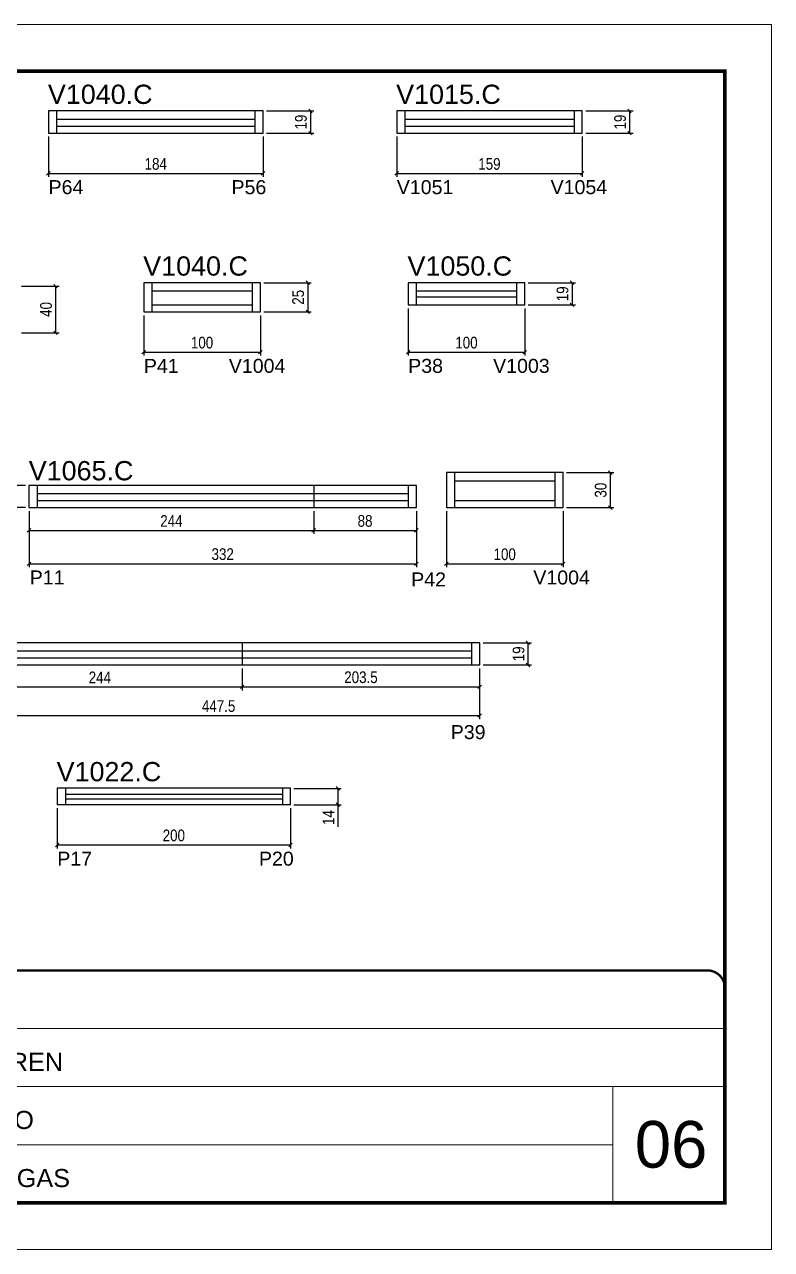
# Model space of a CAD drawing. Extents: x 1959 to 8212, y 239 to 4735.
# Drawn here: x 4402 to 5042, y 2537 to 3587 of the extents above; entities that cross this region are included whole.
import ezdxf

# ---------------------------------------------------------------- set-up
doc = ezdxf.new("R2010")
doc.units = 0
doc.linetypes.add('CONTINUO', pattern=[0])
doc.linetypes.add('DASHED', pattern=[0.75, 0.5, -0.25])
for name, color, linetype in [('5', 5, 'Continuous'), ('COTA', 241, 'Continuous'), ('NOMENCLATURA', 7, 'Continuous'), ('Painéis', 200, 'Continuous'), ('SARR_2.2x7', 40, 'Continuous'), ('SARR_EDITAR', 141, 'Continuous')]:
    doc.layers.add(name, color=color, linetype=linetype)
for name, color, linetype, lineweight in [('CARIMBO', 255, 'Continuous', 9), ('Folhas', 255, 'Continuous', 9), ('SARRAFO DE PRESSAO', 251, 'DASHED', 9)]:
    doc.layers.add(name, color=color, linetype=linetype, lineweight=lineweight)
doc.styles.add('ARIAL', font='arial.ttf')
doc.styles.add('COTA TECNICA', font='techl___.ttf', dxfattribs={"height": 10})
doc.styles.add('COTA TECNICA-50', font='techl___.ttf', dxfattribs={"height": 10})
doc.styles.get("Standard").update_dxf_attribs({"font": 'arial.ttf'})
doc.dimstyles.new('COTA PAINEL-50', dxfattribs={"dimtxt": 10, "dimasz": 3, "dimexe": 3, "dimexo": 3, "dimgap": 3, "dimtad": 1, "dimdec": 1, "dimzin": 12, "dimdsep": 46, "dimtxsty": 'COTA TECNICA-50', "dimblk1": 'OBLIQUE', "dimblk2": 'OBLIQUE', "dimsah": 1, "dimcen": 0.9, "dimclrd": 4, "dimclre": 4, "dimclrt": 240, "dimadec": 1, "dimazin": 3, "dimtfac": 1, "dimtdec": 1, "dimtmove": 0, "dimatfit": 3, "dimfxl": 1, "dimtolj": 1, "dimtzin": 12, "dimarcsym": 0})
doc.dimstyles.new('PAINEL', dxfattribs={"dimtxt": 10, "dimasz": 3, "dimexe": 3, "dimexo": 3, "dimgap": 3, "dimtad": 1, "dimdec": 1, "dimzin": 12, "dimdsep": 46, "dimtxsty": 'COTA TECNICA', "dimblk1": 'OBLIQUE', "dimblk2": 'OBLIQUE', "dimsah": 1, "dimcen": 0.9, "dimclrd": 4, "dimclre": 4, "dimclrt": 240, "dimadec": 1, "dimazin": 3, "dimtfac": 1, "dimtdec": 1, "dimtmove": 0, "dimatfit": 3, "dimfxl": 1, "dimtolj": 1, "dimtzin": 12, "dimarcsym": 0})

# ---------------------------------------------------------------- blocks, each defined once
blk = doc.blocks.new('9999999999')
at = {"color": 30, "linetype": 'CONTINUO'}
for p, q in [((98564.6, 34379.6), (99584, 34379.6)), ((98564.6, 34329.8), (99488, 34329.8)), ((99584, 34329.8), (99488, 34329.8)), ((99488, 34329.8), (99488, 34230.2)), ((98564.6, 34280), (99488, 34280))]:
    blk.add_line(p, q, dxfattribs=at)
at = {"color": 30, "linetype": 'CONTINUO', "const_width": 2}
blk.add_lwpolyline([(99584, 34230.2), (99584, 34414.4, 0.414214), (99569, 34429.4), (98229, 34429.4, 0.414214), (98214, 34414.4), (98214, 34245.2, 0.414214), (98229, 34230.2), (99584, 34230.2)], format="xyb", dxfattribs=at)
at = {"layer": 'Folhas'}
blk.add_lwpolyline([(98139, 34190.2), (99624, 34190.2), (99624, 35240.2), (98139, 35240.2)], close=True, dxfattribs=at)
at = {"layer": 'Folhas', "color": 30, "const_width": 3}
blk.add_lwpolyline([(98214, 34230.2), (99584, 34230.2), (99584, 35200.2), (98214, 35200.2)], close=True, dxfattribs=at)
at = {"color": 7, "linetype": 'Continuous', "ltscale": 5, "style": 'ARIAL'}
for s, p in [('LEAF LOEFGREN', (98837.7, 34343.3)), ('2° PAVIMENTO', (98837.7, 34293.5)), ('FUNDO DE VIGAS', (98837.7, 34243.7))]:
    blk.add_text(s, height=15.483, dxfattribs=at).set_placement(p)
blk = doc.blocks.new('_Oblique')
at = {"color": 0, "linetype": 'ByBlock', "lineweight": -2}
blk.add_line((-0.5, -0.5), (0.5, 0.5), dxfattribs=at)
blk = doc.blocks.new('*D19')
at = {"layer": 'COTA', "color": 4, "lineweight": -2, "transparency": 16777216}
for p, q in [((4399.5, 3362.4), (4431.6, 3362.4)), ((4428.6, 3362.4), (4428.6, 3322.4)), ((4399.5, 3322.4), (4431.6, 3322.4))]:
    blk.add_line(p, q, dxfattribs=at)
at = {"layer": 'Defpoints', "color": 0, "transparency": 16777216}
for p in [(4396.5, 3362.4), (4396.5, 3322.4), (4428.6, 3322.4)]:
    blk.add_point(p, dxfattribs=at)
at = {"layer": 'COTA', "color": 4, "lineweight": -2, "transparency": 16777216, "xscale": 3, "yscale": 3, "zscale": 3}
for p, rotation in [((4428.6, 3362.4), 90), ((4428.6, 3322.4), 270)]:
    blk.add_blockref('_Oblique', p, dxfattribs=dict(at, rotation=rotation))
at = {"layer": 'COTA', "color": 240, "transparency": 16777216, "insert": (4420.5, 3342.4), "char_height": 10, "attachment_point": 5, "rotation": 90, "style": 'COTA TECNICA'}
blk.add_mtext('\\A1;40', dxfattribs=at)
blk = doc.blocks.new('*D131')
at = {"layer": 'COTA', "color": 4, "linetype": 'ByBlock', "lineweight": -2, "transparency": 16777216}
for p, q in [((4422.5, 3490.5), (4422.5, 3456)), ((4606.5, 3490.5), (4606.5, 3456)), ((4422.5, 3459), (4606.5, 3459))]:
    blk.add_line(p, q, dxfattribs=at)
at = {"layer": 'Defpoints', "color": 0, "linetype": 'ByBlock', "transparency": 16777216}
for p in [(4422.5, 3493.5), (4606.5, 3493.5), (4606.5, 3459)]:
    blk.add_point(p, dxfattribs=at)
at = {"layer": 'COTA', "color": 4, "linetype": 'ByBlock', "lineweight": -2, "transparency": 16777216, "xscale": 3, "yscale": 3, "zscale": 3, "rotation": 180}
blk.add_blockref('_Oblique', (4422.5, 3459), dxfattribs=at)
at = {"layer": 'COTA', "color": 4, "linetype": 'ByBlock', "lineweight": -2, "transparency": 16777216, "xscale": 3, "yscale": 3, "zscale": 3}
blk.add_blockref('_Oblique', (4606.5, 3459), dxfattribs=at)
at = {"layer": 'COTA', "color": 240, "linetype": 'ByBlock', "transparency": 16777216, "insert": (4514.5, 3467.1), "char_height": 10, "attachment_point": 5, "style": 'COTA TECNICA-50'}
blk.add_mtext('\\A1;184', dxfattribs=at)
blk = doc.blocks.new('*D132')
at = {"layer": 'COTA', "color": 4, "lineweight": -2, "transparency": 16777216}
for p, q in [((4609.5, 3512.5), (4650.1, 3512.5)), ((4647.1, 3512.5), (4647.1, 3493.5)), ((4609.5, 3493.5), (4650.1, 3493.5))]:
    blk.add_line(p, q, dxfattribs=at)
at = {"layer": 'Defpoints', "color": 0, "transparency": 16777216}
for p in [(4606.5, 3512.5), (4606.5, 3493.5), (4647.1, 3493.5)]:
    blk.add_point(p, dxfattribs=at)
at = {"layer": 'COTA', "color": 4, "lineweight": -2, "transparency": 16777216, "xscale": 3, "yscale": 3, "zscale": 3}
for p, rotation in [((4647.1, 3512.5), 90), ((4647.1, 3493.5), 270)]:
    blk.add_blockref('_Oblique', p, dxfattribs=dict(at, rotation=rotation))
at = {"layer": 'COTA', "color": 240, "transparency": 16777216, "insert": (4639, 3503), "char_height": 10, "attachment_point": 5, "rotation": 90, "style": 'COTA TECNICA'}
blk.add_mtext('\\A1;19', dxfattribs=at)
blk = doc.blocks.new('*D171')
at = {"layer": 'COTA', "color": 4, "linetype": 'ByBlock', "lineweight": -2, "transparency": 16777216}
for p, q in [((4504.2, 3337.3), (4504.2, 3302.8)), ((4604.2, 3337.3), (4604.2, 3302.8)), ((4504.2, 3305.8), (4604.2, 3305.8))]:
    blk.add_line(p, q, dxfattribs=at)
at = {"layer": 'Defpoints', "color": 0, "linetype": 'ByBlock', "transparency": 16777216}
for p in [(4504.2, 3340.3), (4604.2, 3340.3), (4604.2, 3305.8)]:
    blk.add_point(p, dxfattribs=at)
at = {"layer": 'COTA', "color": 4, "linetype": 'ByBlock', "lineweight": -2, "transparency": 16777216, "xscale": 3, "yscale": 3, "zscale": 3, "rotation": 180}
blk.add_blockref('_Oblique', (4504.2, 3305.8), dxfattribs=at)
at = {"layer": 'COTA', "color": 4, "linetype": 'ByBlock', "lineweight": -2, "transparency": 16777216, "xscale": 3, "yscale": 3, "zscale": 3}
blk.add_blockref('_Oblique', (4604.2, 3305.8), dxfattribs=at)
at = {"layer": 'COTA', "color": 240, "linetype": 'ByBlock', "transparency": 16777216, "insert": (4554.2, 3313.9), "char_height": 10, "attachment_point": 5, "style": 'COTA TECNICA-50'}
blk.add_mtext('\\A1;100', dxfattribs=at)
blk = doc.blocks.new('*D172')
at = {"layer": 'COTA', "color": 4, "lineweight": -2, "transparency": 16777216}
for p, q in [((4607.2, 3365.3), (4647.8, 3365.3)), ((4644.8, 3365.3), (4644.8, 3340.3)), ((4607.2, 3340.3), (4647.8, 3340.3))]:
    blk.add_line(p, q, dxfattribs=at)
at = {"layer": 'Defpoints', "color": 0, "transparency": 16777216}
for p in [(4604.2, 3365.3), (4604.2, 3340.3), (4644.8, 3340.3)]:
    blk.add_point(p, dxfattribs=at)
at = {"layer": 'COTA', "color": 4, "lineweight": -2, "transparency": 16777216, "xscale": 3, "yscale": 3, "zscale": 3}
for p, rotation in [((4644.8, 3365.3), 90), ((4644.8, 3340.3), 270)]:
    blk.add_blockref('_Oblique', p, dxfattribs=dict(at, rotation=rotation))
at = {"layer": 'COTA', "color": 240, "transparency": 16777216, "insert": (4636.6, 3352.8), "char_height": 10, "attachment_point": 5, "rotation": 90, "style": 'COTA TECNICA'}
blk.add_mtext('\\A1;25', dxfattribs=at)
blk = doc.blocks.new('*D173')
at = {"layer": 'COTA', "color": 4, "linetype": 'ByBlock', "lineweight": -2, "transparency": 16777216}
for p, q in [((4405.9, 3169.5), (4405.9, 3121.4)), ((4737.9, 3169.5), (4737.9, 3121.4)), ((4405.9, 3124.4), (4737.9, 3124.4))]:
    blk.add_line(p, q, dxfattribs=at)
at = {"layer": 'Defpoints', "color": 0, "linetype": 'ByBlock', "transparency": 16777216}
for p in [(4405.9, 3172.5), (4737.9, 3172.5), (4737.9, 3124.4)]:
    blk.add_point(p, dxfattribs=at)
at = {"layer": 'COTA', "color": 4, "linetype": 'ByBlock', "lineweight": -2, "transparency": 16777216, "xscale": 3, "yscale": 3, "zscale": 3, "rotation": 180}
blk.add_blockref('_Oblique', (4405.9, 3124.4), dxfattribs=at)
at = {"layer": 'COTA', "color": 4, "linetype": 'ByBlock', "lineweight": -2, "transparency": 16777216, "xscale": 3, "yscale": 3, "zscale": 3}
blk.add_blockref('_Oblique', (4737.9, 3124.4), dxfattribs=at)
at = {"layer": 'COTA', "color": 240, "linetype": 'ByBlock', "transparency": 16777216, "insert": (4571.9, 3132.6), "char_height": 10, "attachment_point": 5, "style": 'COTA TECNICA-50'}
blk.add_mtext('\\A1;332', dxfattribs=at)
blk = doc.blocks.new('*D174')
at = {"layer": 'COTA', "color": 4, "lineweight": -2, "transparency": 16777216}
for p, q in [((4405.9, 3169.5), (4405.9, 3150)), ((4649.9, 3169.5), (4649.9, 3150)), ((4405.9, 3153), (4649.9, 3153))]:
    blk.add_line(p, q, dxfattribs=at)
at = {"layer": 'Defpoints', "color": 0, "transparency": 16777216}
for p in [(4405.9, 3172.5), (4649.9, 3172.5), (4649.9, 3153)]:
    blk.add_point(p, dxfattribs=at)
at = {"layer": 'COTA', "color": 4, "lineweight": -2, "transparency": 16777216, "xscale": 3, "yscale": 3, "zscale": 3, "rotation": 180}
blk.add_blockref('_Oblique', (4405.9, 3153), dxfattribs=at)
at = {"layer": 'COTA', "color": 4, "lineweight": -2, "transparency": 16777216, "xscale": 3, "yscale": 3, "zscale": 3}
blk.add_blockref('_Oblique', (4649.9, 3153), dxfattribs=at)
at = {"layer": 'COTA', "color": 240, "transparency": 16777216, "insert": (4527.9, 3161.1), "char_height": 10, "attachment_point": 5, "style": 'COTA TECNICA'}
blk.add_mtext('\\A1;244', dxfattribs=at)
blk = doc.blocks.new('*D175')
at = {"layer": 'COTA', "color": 4, "lineweight": -2, "transparency": 16777216}
for p, q in [((4649.9, 3169.5), (4649.9, 3150)), ((4737.9, 3169.5), (4737.9, 3150)), ((4649.9, 3153), (4737.9, 3153))]:
    blk.add_line(p, q, dxfattribs=at)
at = {"layer": 'Defpoints', "color": 0, "transparency": 16777216}
for p in [(4649.9, 3172.5), (4737.9, 3172.5), (4737.9, 3153)]:
    blk.add_point(p, dxfattribs=at)
at = {"layer": 'COTA', "color": 4, "lineweight": -2, "transparency": 16777216, "xscale": 3, "yscale": 3, "zscale": 3, "rotation": 180}
blk.add_blockref('_Oblique', (4649.9, 3153), dxfattribs=at)
at = {"layer": 'COTA', "color": 4, "lineweight": -2, "transparency": 16777216, "xscale": 3, "yscale": 3, "zscale": 3}
blk.add_blockref('_Oblique', (4737.9, 3153), dxfattribs=at)
at = {"layer": 'COTA', "color": 240, "transparency": 16777216, "insert": (4693.9, 3161.1), "char_height": 10, "attachment_point": 5, "style": 'COTA TECNICA'}
blk.add_mtext('\\A1;88', dxfattribs=at)
blk = doc.blocks.new('*D176')
at = {"layer": 'COTA', "color": 4, "linetype": 'ByBlock', "lineweight": -2, "transparency": 16777216}
for p, q in [((4763.6, 3169.5), (4763.6, 3121.4)), ((4863.6, 3169.5), (4863.6, 3121.4)), ((4763.6, 3124.4), (4863.6, 3124.4))]:
    blk.add_line(p, q, dxfattribs=at)
at = {"layer": 'Defpoints', "color": 0, "linetype": 'ByBlock', "transparency": 16777216}
for p in [(4763.6, 3172.5), (4863.6, 3172.5), (4863.6, 3124.4)]:
    blk.add_point(p, dxfattribs=at)
at = {"layer": 'COTA', "color": 4, "linetype": 'ByBlock', "lineweight": -2, "transparency": 16777216, "xscale": 3, "yscale": 3, "zscale": 3, "rotation": 180}
blk.add_blockref('_Oblique', (4763.6, 3124.4), dxfattribs=at)
at = {"layer": 'COTA', "color": 4, "linetype": 'ByBlock', "lineweight": -2, "transparency": 16777216, "xscale": 3, "yscale": 3, "zscale": 3}
blk.add_blockref('_Oblique', (4863.6, 3124.4), dxfattribs=at)
at = {"layer": 'COTA', "color": 240, "linetype": 'ByBlock', "transparency": 16777216, "insert": (4813.6, 3132.5), "char_height": 10, "attachment_point": 5, "style": 'COTA TECNICA-50'}
blk.add_mtext('\\A1;100', dxfattribs=at)
blk = doc.blocks.new('*D177')
at = {"layer": 'COTA', "color": 4, "lineweight": -2, "transparency": 16777216}
for p, q in [((4866.6, 3202.5), (4907.1, 3202.5)), ((4904.1, 3202.5), (4904.1, 3172.5)), ((4866.6, 3172.5), (4907.1, 3172.5))]:
    blk.add_line(p, q, dxfattribs=at)
at = {"layer": 'Defpoints', "color": 0, "transparency": 16777216}
for p in [(4863.6, 3202.5), (4863.6, 3172.5), (4904.1, 3172.5)]:
    blk.add_point(p, dxfattribs=at)
at = {"layer": 'COTA', "color": 4, "lineweight": -2, "transparency": 16777216, "xscale": 3, "yscale": 3, "zscale": 3}
for p, rotation in [((4904.1, 3202.5), 90), ((4904.1, 3172.5), 270)]:
    blk.add_blockref('_Oblique', p, dxfattribs=dict(at, rotation=rotation))
at = {"layer": 'COTA', "color": 240, "transparency": 16777216, "insert": (4895.9, 3187.5), "char_height": 10, "attachment_point": 5, "rotation": 90, "style": 'COTA TECNICA'}
blk.add_mtext('\\A1;30', dxfattribs=at)
blk = doc.blocks.new('*D218')
at = {"layer": 'COTA', "color": 4, "lineweight": -2, "transparency": 16777216}
for p, q in [((4402.9, 3191.5), (4390.8, 3191.5)), ((4393.8, 3172.5), (4393.8, 3191.5)), ((4402.9, 3172.5), (4390.8, 3172.5))]:
    blk.add_line(p, q, dxfattribs=at)
at = {"layer": 'Defpoints', "color": 0, "transparency": 16777216}
for p in [(4393.8, 3191.5), (4405.9, 3191.5), (4405.9, 3172.5)]:
    blk.add_point(p, dxfattribs=at)
at = {"layer": 'COTA', "color": 4, "lineweight": -2, "transparency": 16777216, "xscale": 3, "yscale": 3, "zscale": 3}
for p, rotation in [((4393.8, 3191.5), 90), ((4393.8, 3172.5), 270)]:
    blk.add_blockref('_Oblique', p, dxfattribs=dict(at, rotation=rotation))
at = {"layer": 'COTA', "color": 240, "transparency": 16777216, "insert": (4385.7, 3182), "char_height": 10, "attachment_point": 5, "rotation": 90, "style": 'COTA TECNICA'}
blk.add_mtext('\\A1;19', dxfattribs=at)
blk = doc.blocks.new('*D219')
at = {"layer": 'COTA', "color": 4, "linetype": 'ByBlock', "lineweight": -2, "transparency": 16777216}
for p, q in [((4344.6, 3034.7), (4344.6, 2991.3)), ((4792.1, 3034.7), (4792.1, 2991.3)), ((4344.6, 2994.3), (4792.1, 2994.3))]:
    blk.add_line(p, q, dxfattribs=at)
at = {"layer": 'Defpoints', "color": 0, "linetype": 'ByBlock', "transparency": 16777216}
for p in [(4344.6, 3037.7), (4792.1, 3037.7), (4792.1, 2994.3)]:
    blk.add_point(p, dxfattribs=at)
at = {"layer": 'COTA', "color": 4, "linetype": 'ByBlock', "lineweight": -2, "transparency": 16777216, "xscale": 3, "yscale": 3, "zscale": 3, "rotation": 180}
blk.add_blockref('_Oblique', (4344.6, 2994.3), dxfattribs=at)
at = {"layer": 'COTA', "color": 4, "linetype": 'ByBlock', "lineweight": -2, "transparency": 16777216, "xscale": 3, "yscale": 3, "zscale": 3}
blk.add_blockref('_Oblique', (4792.1, 2994.3), dxfattribs=at)
at = {"layer": 'COTA', "color": 240, "linetype": 'ByBlock', "transparency": 16777216, "insert": (4568.4, 3002.4), "char_height": 10, "attachment_point": 5, "style": 'COTA TECNICA-50'}
blk.add_mtext('\\A1;447.5', dxfattribs=at)
blk = doc.blocks.new('*D220')
at = {"layer": 'COTA', "color": 4, "lineweight": -2, "transparency": 16777216}
for p, q in [((4344.6, 3034.7), (4344.6, 3015.9)), ((4588.6, 3034.7), (4588.6, 3015.9)), ((4344.6, 3018.9), (4588.6, 3018.9))]:
    blk.add_line(p, q, dxfattribs=at)
at = {"layer": 'Defpoints', "color": 0, "transparency": 16777216}
for p in [(4344.6, 3037.7), (4588.6, 3037.7), (4588.6, 3018.9)]:
    blk.add_point(p, dxfattribs=at)
at = {"layer": 'COTA', "color": 4, "lineweight": -2, "transparency": 16777216, "xscale": 3, "yscale": 3, "zscale": 3, "rotation": 180}
blk.add_blockref('_Oblique', (4344.6, 3018.9), dxfattribs=at)
at = {"layer": 'COTA', "color": 4, "lineweight": -2, "transparency": 16777216, "xscale": 3, "yscale": 3, "zscale": 3}
blk.add_blockref('_Oblique', (4588.6, 3018.9), dxfattribs=at)
at = {"layer": 'COTA', "color": 240, "transparency": 16777216, "insert": (4466.6, 3027), "char_height": 10, "attachment_point": 5, "style": 'COTA TECNICA'}
blk.add_mtext('\\A1;244', dxfattribs=at)
blk = doc.blocks.new('*D221')
at = {"layer": 'COTA', "color": 4, "lineweight": -2, "transparency": 16777216}
for p, q in [((4588.6, 3034.7), (4588.6, 3015.9)), ((4792.1, 3034.7), (4792.1, 3015.9)), ((4588.6, 3018.9), (4792.1, 3018.9))]:
    blk.add_line(p, q, dxfattribs=at)
at = {"layer": 'Defpoints', "color": 0, "transparency": 16777216}
for p in [(4588.6, 3037.7), (4792.1, 3037.7), (4792.1, 3018.9)]:
    blk.add_point(p, dxfattribs=at)
at = {"layer": 'COTA', "color": 4, "lineweight": -2, "transparency": 16777216, "xscale": 3, "yscale": 3, "zscale": 3, "rotation": 180}
blk.add_blockref('_Oblique', (4588.6, 3018.9), dxfattribs=at)
at = {"layer": 'COTA', "color": 4, "lineweight": -2, "transparency": 16777216, "xscale": 3, "yscale": 3, "zscale": 3}
blk.add_blockref('_Oblique', (4792.1, 3018.9), dxfattribs=at)
at = {"layer": 'COTA', "color": 240, "transparency": 16777216, "insert": (4690.4, 3027.1), "char_height": 10, "attachment_point": 5, "style": 'COTA TECNICA'}
blk.add_mtext('\\A1;203.5', dxfattribs=at)
blk = doc.blocks.new('*D222')
at = {"layer": 'COTA', "color": 4, "lineweight": -2, "transparency": 16777216}
for p, q in [((4795.1, 3056.7), (4836.6, 3056.7)), ((4833.6, 3037.7), (4833.6, 3056.7)), ((4795.1, 3037.7), (4836.6, 3037.7))]:
    blk.add_line(p, q, dxfattribs=at)
at = {"layer": 'Defpoints', "color": 0, "transparency": 16777216}
for p in [(4792.1, 3056.7), (4833.6, 3056.7), (4792.1, 3037.7)]:
    blk.add_point(p, dxfattribs=at)
at = {"layer": 'COTA', "color": 4, "lineweight": -2, "transparency": 16777216, "xscale": 3, "yscale": 3, "zscale": 3}
for p, rotation in [((4833.6, 3056.7), 90), ((4833.6, 3037.7), 270)]:
    blk.add_blockref('_Oblique', p, dxfattribs=dict(at, rotation=rotation))
at = {"layer": 'COTA', "color": 240, "transparency": 16777216, "insert": (4825.5, 3047.2), "char_height": 10, "attachment_point": 5, "rotation": 90, "style": 'COTA TECNICA'}
blk.add_mtext('\\A1;19', dxfattribs=at)
blk = doc.blocks.new('*D255')
at = {"layer": 'COTA', "color": 4, "linetype": 'ByBlock', "lineweight": -2, "transparency": 16777216}
for p, q in [((4721, 3490.5), (4721, 3456)), ((4880, 3490.5), (4880, 3456)), ((4721, 3459), (4880, 3459))]:
    blk.add_line(p, q, dxfattribs=at)
at = {"layer": 'Defpoints', "color": 0, "linetype": 'ByBlock', "transparency": 16777216}
for p in [(4721, 3493.5), (4880, 3493.5), (4880, 3459)]:
    blk.add_point(p, dxfattribs=at)
at = {"layer": 'COTA', "color": 4, "linetype": 'ByBlock', "lineweight": -2, "transparency": 16777216, "xscale": 3, "yscale": 3, "zscale": 3, "rotation": 180}
blk.add_blockref('_Oblique', (4721, 3459), dxfattribs=at)
at = {"layer": 'COTA', "color": 4, "linetype": 'ByBlock', "lineweight": -2, "transparency": 16777216, "xscale": 3, "yscale": 3, "zscale": 3}
blk.add_blockref('_Oblique', (4880, 3459), dxfattribs=at)
at = {"layer": 'COTA', "color": 240, "linetype": 'ByBlock', "transparency": 16777216, "insert": (4800.5, 3467.1), "char_height": 10, "attachment_point": 5, "style": 'COTA TECNICA-50'}
blk.add_mtext('\\A1;159', dxfattribs=at)
blk = doc.blocks.new('*D256')
at = {"layer": 'COTA', "color": 4, "lineweight": -2, "transparency": 16777216}
for p, q in [((4883, 3512.5), (4923.6, 3512.5)), ((4920.6, 3512.5), (4920.6, 3493.5)), ((4883, 3493.5), (4923.6, 3493.5))]:
    blk.add_line(p, q, dxfattribs=at)
at = {"layer": 'Defpoints', "color": 0, "transparency": 16777216}
for p in [(4880, 3512.5), (4880, 3493.5), (4920.6, 3493.5)]:
    blk.add_point(p, dxfattribs=at)
at = {"layer": 'COTA', "color": 4, "lineweight": -2, "transparency": 16777216, "xscale": 3, "yscale": 3, "zscale": 3}
for p, rotation in [((4920.6, 3512.5), 90), ((4920.6, 3493.5), 270)]:
    blk.add_blockref('_Oblique', p, dxfattribs=dict(at, rotation=rotation))
at = {"layer": 'COTA', "color": 240, "transparency": 16777216, "insert": (4912.5, 3503), "char_height": 10, "attachment_point": 5, "rotation": 90, "style": 'COTA TECNICA'}
blk.add_mtext('\\A1;19', dxfattribs=at)
blk = doc.blocks.new('*D263')
at = {"layer": 'COTA', "color": 4, "linetype": 'ByBlock', "lineweight": -2, "transparency": 16777216}
for p, q in [((4430, 2914.9), (4430, 2880.4)), ((4630, 2914.9), (4630, 2880.4)), ((4430, 2883.4), (4630, 2883.4))]:
    blk.add_line(p, q, dxfattribs=at)
at = {"layer": 'Defpoints', "color": 0, "linetype": 'ByBlock', "transparency": 16777216}
for p in [(4430, 2917.9), (4630, 2917.9), (4630, 2883.4)]:
    blk.add_point(p, dxfattribs=at)
at = {"layer": 'COTA', "color": 4, "linetype": 'ByBlock', "lineweight": -2, "transparency": 16777216, "xscale": 3, "yscale": 3, "zscale": 3, "rotation": 180}
blk.add_blockref('_Oblique', (4430, 2883.4), dxfattribs=at)
at = {"layer": 'COTA', "color": 4, "linetype": 'ByBlock', "lineweight": -2, "transparency": 16777216, "xscale": 3, "yscale": 3, "zscale": 3}
blk.add_blockref('_Oblique', (4630, 2883.4), dxfattribs=at)
at = {"layer": 'COTA', "color": 240, "linetype": 'ByBlock', "transparency": 16777216, "insert": (4530, 2891.5), "char_height": 10, "attachment_point": 5, "style": 'COTA TECNICA-50'}
blk.add_mtext('\\A1;200', dxfattribs=at)
blk = doc.blocks.new('*D264')
at = {"layer": 'COTA', "color": 4, "lineweight": -2, "transparency": 16777216}
for p, q in [((4633, 2931.9), (4673.5, 2931.9)), ((4670.5, 2931.9), (4670.5, 2917.9)), ((4633, 2917.9), (4673.5, 2917.9)), ((4670.5, 2917.9), (4670.5, 2898.8))]:
    blk.add_line(p, q, dxfattribs=at)
at = {"layer": 'Defpoints', "color": 0, "transparency": 16777216}
for p in [(4630, 2931.9), (4630, 2917.9), (4670.5, 2917.9)]:
    blk.add_point(p, dxfattribs=at)
at = {"layer": 'COTA', "color": 4, "lineweight": -2, "transparency": 16777216, "xscale": 3, "yscale": 3, "zscale": 3}
for p, rotation in [((4670.5, 2931.9), 90), ((4670.5, 2917.9), 270)]:
    blk.add_blockref('_Oblique', p, dxfattribs=dict(at, rotation=rotation))
at = {"layer": 'COTA', "color": 240, "transparency": 16777216, "insert": (4662.5, 2906.9), "char_height": 10, "attachment_point": 5, "rotation": 90, "style": 'COTA TECNICA'}
blk.add_mtext('\\A1;14', dxfattribs=at)
blk = doc.blocks.new('*D306')
at = {"layer": 'COTA', "color": 4, "linetype": 'ByBlock', "lineweight": -2, "transparency": 16777216}
for p, q in [((4730.8, 3343.3), (4730.8, 3302.8)), ((4830.8, 3343.3), (4830.8, 3302.8)), ((4730.8, 3305.8), (4830.8, 3305.8))]:
    blk.add_line(p, q, dxfattribs=at)
at = {"layer": 'Defpoints', "color": 0, "linetype": 'ByBlock', "transparency": 16777216}
for p in [(4730.8, 3346.3), (4830.8, 3346.3), (4830.8, 3305.8)]:
    blk.add_point(p, dxfattribs=at)
at = {"layer": 'COTA', "color": 4, "linetype": 'ByBlock', "lineweight": -2, "transparency": 16777216, "xscale": 3, "yscale": 3, "zscale": 3, "rotation": 180}
blk.add_blockref('_Oblique', (4730.8, 3305.8), dxfattribs=at)
at = {"layer": 'COTA', "color": 4, "linetype": 'ByBlock', "lineweight": -2, "transparency": 16777216, "xscale": 3, "yscale": 3, "zscale": 3}
blk.add_blockref('_Oblique', (4830.8, 3305.8), dxfattribs=at)
at = {"layer": 'COTA', "color": 240, "linetype": 'ByBlock', "transparency": 16777216, "insert": (4780.8, 3313.9), "char_height": 10, "attachment_point": 5, "style": 'COTA TECNICA-50'}
blk.add_mtext('\\A1;100', dxfattribs=at)
blk = doc.blocks.new('*D307')
at = {"layer": 'COTA', "color": 4, "lineweight": -2, "transparency": 16777216}
for p, q in [((4833.8, 3365.3), (4874.3, 3365.3)), ((4871.3, 3365.3), (4871.3, 3346.3)), ((4833.8, 3346.3), (4874.3, 3346.3))]:
    blk.add_line(p, q, dxfattribs=at)
at = {"layer": 'Defpoints', "color": 0, "transparency": 16777216}
for p in [(4830.8, 3365.3), (4830.8, 3346.3), (4871.3, 3346.3)]:
    blk.add_point(p, dxfattribs=at)
at = {"layer": 'COTA', "color": 4, "lineweight": -2, "transparency": 16777216, "xscale": 3, "yscale": 3, "zscale": 3}
for p, rotation in [((4871.3, 3365.3), 90), ((4871.3, 3346.3), 270)]:
    blk.add_blockref('_Oblique', p, dxfattribs=dict(at, rotation=rotation))
at = {"layer": 'COTA', "color": 240, "transparency": 16777216, "insert": (4863.2, 3355.8), "char_height": 10, "attachment_point": 5, "rotation": 90, "style": 'COTA TECNICA'}
blk.add_mtext('\\A1;19', dxfattribs=at)

msp = doc.modelspace()

# ---------------------------------------------------------------- linework, layer by layer
at = {"layer": 'Painéis', "linetype": 'ByBlock'}
for p, q in [((4649.86, 3191.5), (4649.86, 3172.5)), ((4588.64, 3056.74), (4588.64, 3037.74))]:
    msp.add_line(p, q, dxfattribs=at)
for points in [[(4422.54, 3512.51), (4422.54, 3493.51), (4606.54, 3493.51), (4606.54, 3512.51)], [(4721.04, 3512.51), (4721.04, 3493.51), (4880.04, 3493.51), (4880.04, 3512.51)], [(4504.24, 3365.33), (4504.24, 3340.33), (4604.24, 3340.33), (4604.24, 3365.33)], [(4730.78, 3365.33), (4730.78, 3346.33), (4830.78, 3346.33), (4830.78, 3365.33)], [(4763.61, 3202.5), (4763.61, 3172.5), (4863.61, 3172.5), (4863.61, 3202.5)], [(4405.86, 3191.5), (4405.86, 3172.5), (4737.86, 3172.5), (4737.86, 3191.5)], [(4344.64, 3056.74), (4344.64, 3037.74), (4792.14, 3037.74), (4792.14, 3056.74)], [(4430.03, 2931.93), (4430.03, 2917.93), (4630.03, 2917.93), (4630.03, 2931.93)]]:
    msp.add_lwpolyline(points, close=True, dxfattribs=at)
at = {"layer": 'SARR_2.2x7', "linetype": 'Continuous'}
for p, q in [((4429.54, 3512.51), (4429.54, 3493.51)), ((4599.54, 3512.51), (4599.54, 3493.51)), ((4728.04, 3512.51), (4728.04, 3493.51)), ((4873.04, 3512.51), (4873.04, 3493.51)), ((4429.54, 3505.51), (4599.54, 3505.51)), ((4429.54, 3499.51), (4599.54, 3499.51)), ((4728.04, 3505.51), (4873.04, 3505.51)), ((4728.04, 3499.51), (4873.04, 3499.51)), ((4511.24, 3365.33), (4511.24, 3340.33)), ((4597.24, 3365.33), (4597.24, 3340.33)), ((4737.78, 3365.33), (4737.78, 3346.33)), ((4823.78, 3365.33), (4823.78, 3346.33)), ((4511.24, 3358.33), (4597.24, 3358.33)), ((4737.78, 3358.33), (4823.78, 3358.33)), ((4737.78, 3353.33), (4823.78, 3353.33)), ((4511.24, 3346.33), (4597.24, 3346.33)), ((4770.61, 3202.5), (4770.61, 3172.5)), ((4770.61, 3195.5), (4856.61, 3195.5)), ((4856.61, 3202.5), (4856.61, 3172.5)), ((4412.86, 3191.5), (4412.86, 3172.5)), ((4412.86, 3184.5), (4730.86, 3184.5)), ((4730.86, 3191.5), (4730.86, 3172.5)), ((4412.86, 3178.5), (4730.86, 3178.5)), ((4770.61, 3178.5), (4856.61, 3178.5)), ((4785.14, 3056.74), (4785.14, 3037.74)), ((4351.64, 3049.74), (4588.64, 3049.74)), ((4588.64, 3049.74), (4785.14, 3049.74)), ((4351.64, 3043.74), (4588.64, 3043.74)), ((4588.64, 3043.74), (4785.14, 3043.74)), ((4437.03, 2931.93), (4437.03, 2917.93)), ((4623.03, 2931.93), (4623.03, 2917.93))]:
    msp.add_line(p, q, dxfattribs=at)
at = {"layer": 'SARR_EDITAR', "linetype": 'Continuous'}
for p, q in [((4437.03, 2926.93), (4623.03, 2926.93)), ((4437.03, 2922.93), (4623.03, 2922.93))]:
    msp.add_line(p, q, dxfattribs=at)

# ---------------------------------------------------------------- block references
at = {"layer": 'SARRAFO DE PRESSAO', "color": 6, "linetype": 'ByBlock'}
msp.add_blockref('9999999999', (-94581.71, -31653.56), dxfattribs=at)

# ---------------------------------------------------------------- texts
at = {"layer": '5', "linetype": 'Continuous'}
for s, rotation, p in [('P64', 0.00004, (4422.62, 3441.22)), ('P56', 359.99996, (4579.44, 3441.22)), ('V1051', 0.00004, (4721.12, 3441.22)), ('V1054', 359.99996, (4852.95, 3441.22)), ('P41', 0.00004, (4504.33, 3288.04)), ('V1004', 359.99996, (4577.15, 3288.04)), ('P38', 0.00004, (4730.87, 3288.04)), ('V1003', 359.99996, (4803.69, 3288.04)), ('P11', 359.99996, (4406.51, 3106.66)), ('V1004', 359.99996, (4838.14, 3106.66)), ('P42', 0.00004, (4733.43, 3104.95)), ('P39', 359.99996, (4767.36, 2974.11)), ('P17', 0.00004, (4430.11, 2865.64)), ('P20', 359.99996, (4602.93, 2865.64))]:
    msp.add_text(s, height=12, rotation=rotation, dxfattribs=at).set_placement(p)
at = {"layer": 'CARIMBO', "style": 'ARIAL'}
msp.add_text('06', height=40, dxfattribs=at).set_placement((4925.13, 2606.79))
at = {"layer": 'NOMENCLATURA', "linetype": 'Continuous'}
for s, p in [('V1040.C', (4422.07, 3518.57)), ('V1015.C', (4720.57, 3518.57)), ('V1040.C', (4503.77, 3371.39)), ('V1050.C', (4730.31, 3371.39)), ('V1065.C', (4405.66, 3195.94)), ('V1022.C', (4429.56, 2937.99))]:
    msp.add_text(s, height=16.5, dxfattribs=at).set_placement(p)

# ---------------------------------------------------------------- dimensions: what is measured, and where the dimension line sits
at = {"layer": 'COTA'}
for base, p1, p2, picture, middle in [((4647.05, 3493.51), (4606.54, 3512.51), (4606.54, 3493.51), '*D132', (4638.97, 3503.01)), ((4920.56, 3493.51), (4880.04, 3512.51), (4880.04, 3493.51), '*D256', (4912.47, 3503.01)), ((4428.56, 3322.36), (4396.52, 3362.36), (4396.52, 3322.36), '*D19', (4420.45, 3342.36)), ((4644.76, 3340.33), (4604.24, 3365.33), (4604.24, 3340.33), '*D172', (4636.65, 3352.83)), ((4871.3, 3346.33), (4830.78, 3365.33), (4830.78, 3346.33), '*D307', (4863.21, 3355.83)), ((4904.13, 3172.5), (4863.61, 3202.5), (4863.61, 3172.5), '*D177', (4895.91, 3187.5)), ((4393.82, 3191.5), (4405.86, 3172.5), (4405.86, 3191.5), '*D218', (4385.73, 3182)), ((4833.62, 3056.74), (4792.14, 3037.74), (4792.14, 3056.74), '*D222', (4825.54, 3047.24)), ((4670.54, 2917.93), (4630.03, 2931.93), (4630.03, 2917.93), '*D264', (4662.47, 2906.87))]:
    dim = msp.add_linear_dim(base=base, p1=p1, p2=p2, angle=90, dimstyle='PAINEL', dxfattribs=at)
    dim.commit()
    dim.dimension.update_dxf_attribs({"geometry": picture, "text_midpoint": middle})
at = {"layer": 'COTA', "color": 1, "linetype": 'ByBlock'}
for base, p1, p2, picture, middle in [((4606.54, 3458.97), (4422.54, 3493.51), (4606.54, 3493.51), '*D131', (4514.54, 3467.07)), ((4880.04, 3458.97), (4721.04, 3493.51), (4880.04, 3493.51), '*D255', (4800.54, 3467.11)), ((4604.24, 3305.79), (4504.24, 3340.33), (4604.24, 3340.33), '*D171', (4554.24, 3313.89)), ((4830.78, 3305.79), (4730.78, 3346.33), (4830.78, 3346.33), '*D306', (4780.78, 3313.89)), ((4737.86, 3124.41), (4405.86, 3172.5), (4737.86, 3172.5), '*D173', (4571.86, 3132.63)), ((4863.61, 3124.41), (4763.61, 3172.5), (4863.61, 3172.5), '*D176', (4813.61, 3132.52)), ((4792.14, 2994.31), (4344.64, 3037.74), (4792.14, 3037.74), '*D219', (4568.39, 3002.42)), ((4630.03, 2883.39), (4430.03, 2917.93), (4630.03, 2917.93), '*D263', (4530.03, 2891.49))]:
    dim = msp.add_linear_dim(base=base, p1=p1, p2=p2, dimstyle='COTA PAINEL-50', override={"dimarcsym": 1}, dxfattribs=at)
    dim.commit()
    dim.dimension.update_dxf_attribs({"geometry": picture, "text_midpoint": middle})
at = {"layer": 'COTA'}
for base, p1, p2, picture, middle in [((4649.86, 3153.04), (4405.86, 3172.5), (4649.86, 3172.5), '*D174', (4527.86, 3161.11)), ((4588.64, 3018.89), (4344.64, 3037.74), (4588.64, 3037.74), '*D220', (4466.64, 3026.96))]:
    dim = msp.add_linear_dim(base=base, p1=p1, p2=p2, dimstyle='PAINEL', dxfattribs=at)
    dim.commit()
    dim.dimension.update_dxf_attribs({"geometry": picture, "text_midpoint": middle})
for base, p1, p2, picture, middle in [((4737.86, 3153.04), (4649.86, 3172.5), (4737.86, 3172.5), '*D175', (4693.86, 3161.13)), ((4792.14, 3018.89), (4588.64, 3037.74), (4792.14, 3037.74), '*D221', (4690.39, 3027.11))]:
    dim = msp.add_linear_dim(base=base, p1=p1, p2=p2, dimstyle='PAINEL', override={"dimtmove": 1}, dxfattribs=at)
    dim.commit()
    dim.dimension.update_dxf_attribs({"geometry": picture, "text_midpoint": middle})

doc.saveas('drawing.dxf')
